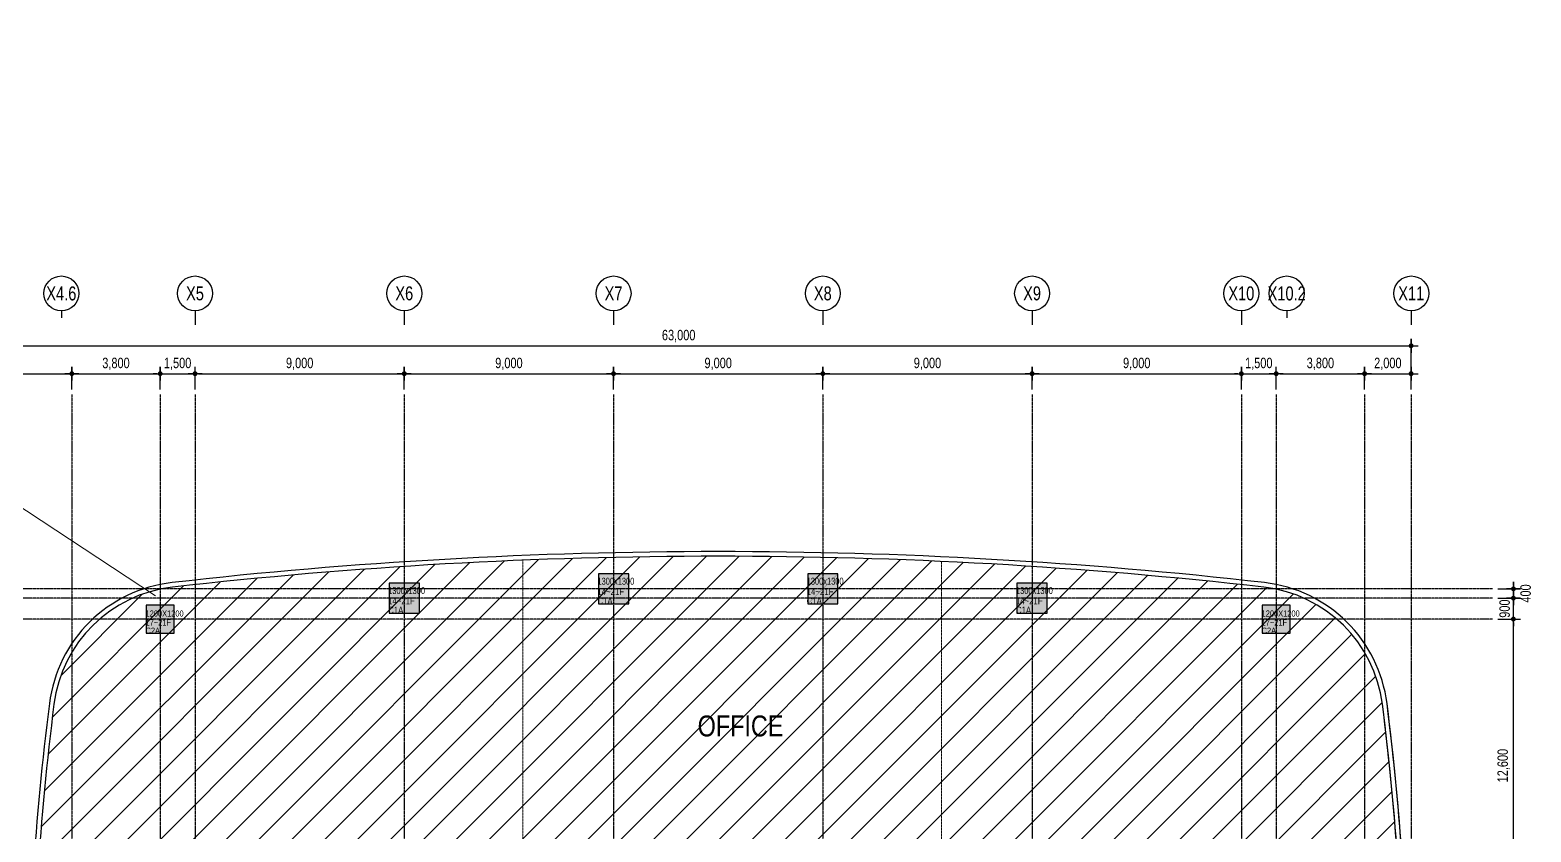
# Model space of a CAD drawing. Header units: millimetres. Extents: x -179076 to 173472, y -18667 to 271134.
# Drawn here: x 10786 to 75339, y 236657 to 271134 of the extents above; entities that cross this region are included whole.
import ezdxf
from ezdxf.enums import TextEntityAlignment as Align

# ---------------------------------------------------------------- set-up
doc = ezdxf.new("R2010")
doc.units = ezdxf.units.MM
doc.linetypes.add('X-GRID_5~ROOF$0$CENTER2', pattern=[1.125, 0.75, -0.125, 0.125, -0.125])
doc.linetypes.add('X-INT-OFFICE-21F$0$DASHED', pattern=[3, 2, -1])
doc.layers.get('0').update_dxf_attribs({"lineweight": 20})
doc.layers.get('Defpoints').update_dxf_attribs({"color": 151, "lineweight": 9})
for name, color, linetype in [('A-DIM1', 7, 'Continuous'), ('A-SYM', 7, 'Continuous'), ('X-COL-21F$0$A-254', 254, 'Continuous'), ('X-COL-21F$0$A-COL', 2, 'Continuous'), ('X-CORE_21F$0$A-CON', 2, 'Continuous'), ('X-EXT_21F$0$A-WIN', 6, 'Continuous'), ('X-GRID_5~ROOF$0$A-CEN1', 1, 'X-GRID_5~ROOF$0$CENTER2')]:
    doc.layers.add(name, color=color, linetype=linetype)
doc.layers.add('ndc area', color=50, linetype='Continuous', plot=False)
doc.styles.add('Heerim', font='', dxfattribs={"width": 0.8})
doc.styles.add('Hrtext', font='', dxfattribs={"width": 0.8})
doc.styles.add('X-COL-21F$0$Hrtext', font='arial.ttf', dxfattribs={"width": 0.8})
doc.styles.add('X-INT-OFFICE-21F$0$Hrtext', font='arial.ttf', dxfattribs={"width": 0.8})
doc.styles.get('Heerim').set_extended_font_data('Dotum')
doc.styles.get('Hrtext').set_extended_font_data('Dotum')
doc.dimstyles.new('HEERIM(Ext)', dxfattribs={"dimtxt": 3, "dimasz": 1, "dimexe": 2, "dimexo": 1.5, "dimgap": 1, "dimtad": 1, "dimdec": 0, "dimzin": 0, "dimdsep": 46, "dimlunit": 6, "dimtxsty": 'Hrtext', "dimblk": 'dotdim1', "dimcen": 1, "dimdle": 2, "dimclrd": 256, "dimclre": 256, "dimclrt": 3, "dimadec": 0, "dimazin": 0, "dimtfac": 1, "dimtdec": 0, "dimtix": 1, "dimtmove": 2, "dimatfit": 3, "dimldrblk": 'dotdim1', "dimfxl": 2, "dimtolj": 1, "dimtzin": 0, "dimlwd": -1, "dimarcsym": 0})

# ---------------------------------------------------------------- blocks, each defined once
blk = doc.blocks.new('X-INT-OFFICE-21F')
at = {"layer": 'Defpoints', "linetype": 'X-INT-OFFICE-21F$0$DASHED'}
for p, q in [((94649, 95080), (94649, 107501)), ((112649, 95080), (112649, 107449))]:
    blk.add_line(p, q, dxfattribs=at)
at = {"layer": 'Defpoints', "style": 'X-INT-OFFICE-21F$0$Hrtext', "width": 0.8}
blk.add_text('OFFICE', height=900, dxfattribs=at).set_placement((104010, 100376), align=Align.MIDDLE_CENTER)
blk = doc.blocks.new('X-COL-21F$0$1200X1200_17~21F_C2A')
at = {"layer": 'X-COL-21F$0$A-254'}
h = blk.add_hatch(color=256, dxfattribs=at)
h.dxf.hatch_style = 1
h.paths.add_polyline_path([(-600, -600), (600, -600), (600, 600), (-600, 600)])
at = {"layer": 'Defpoints', "const_width": 0.653}
blk.add_lwpolyline([(600, 600), (-600, -600)], dxfattribs=at)
at = {"layer": 'X-COL-21F$0$A-COL'}
blk.add_lwpolyline([(-600, -600), (600, -600), (600, 600), (-600, 600)], close=True, dxfattribs=at)
at = {"layer": 'Defpoints', "style": 'X-COL-21F$0$Hrtext'}
for s, width, p in [('1200X1200', 0.7, (-629, 108)), ('17~21F', 0.8, (-629, -279))]:
    blk.add_text(s, height=262.5, dxfattribs=dict(at, width=width)).set_placement(p)
at = {"layer": 'Defpoints', "color": 6, "style": 'X-COL-21F$0$Hrtext', "width": 0.8}
blk.add_text('C2A', height=262.5, dxfattribs=at).set_placement((-629, -629))
blk = doc.blocks.new('X-COL-21F$0$1300X1300_14~21F_C1A')
at = {"layer": 'X-COL-21F$0$A-254'}
h = blk.add_hatch(color=256, dxfattribs=at)
h.dxf.hatch_style = 1
h.paths.add_polyline_path([(-650, -650), (650, -650), (650, 650), (-650, 650)])
at = {"layer": 'Defpoints', "const_width": 0.747}
blk.add_lwpolyline([(650, 650), (-650, -650)], dxfattribs=at)
at = {"layer": 'X-COL-21F$0$A-COL'}
blk.add_lwpolyline([(-650, -650), (650, -650), (650, 650), (-650, 650)], close=True, dxfattribs=at)
at = {"layer": 'Defpoints', "style": 'X-COL-21F$0$Hrtext'}
for s, width, p in [('1300x1300', 0.7, (-694, 177)), ('14~21F', 0.8, (-694, -266))]:
    blk.add_text(s, height=300, dxfattribs=dict(at, width=width)).set_placement(p)
at = {"layer": 'Defpoints', "color": 6, "style": 'X-COL-21F$0$Hrtext', "width": 0.8}
blk.add_text('C1A', height=300, dxfattribs=at).set_placement((-694, -666))
blk = doc.blocks.new('X-COL-21F')
at = {"layer": 'Defpoints'}
blk.add_line((78849, 105971), (41884, 130295), dxfattribs=at)
at = {"layer": 'X-COL-21F$0$A-COL'}
for name, p in [('X-COL-21F$0$1300X1300_14~21F_C1A', (89549, 105871)), ('X-COL-21F$0$1300X1300_14~21F_C1A', (98549, 106271)), ('X-COL-21F$0$1300X1300_14~21F_C1A', (107549, 106271)), ('X-COL-21F$0$1300X1300_14~21F_C1A', (116549, 105871)), ('X-COL-21F$0$1200X1200_17~21F_C2A', (79049, 104971)), ('X-COL-21F$0$1200X1200_17~21F_C2A', (127049, 104971))]:
    blk.add_blockref(name, p, dxfattribs=at)
blk = doc.blocks.new('*U338')
for q in [(0, 0), (0, 2)]:
    blk.add_line((0, 4), q)
blk.add_circle((0, 9), 5)
at = {"style": 'Heerim', "width": 0.8}
blk.add_attdef('NO', text='', height=4, dxfattribs=at).set_placement((-0.01, 9.02), align=Align.MIDDLE_CENTER)
blk = doc.blocks.new('dotdim1')
at = {"layer": 'A-DIM1'}
for p, q in [((-2, 0), (2, 0)), ((0, 2), (0, -2))]:
    blk.add_line(p, q, dxfattribs=at)
at = {"layer": 'A-DIM1', "const_width": 0.7}
blk.add_lwpolyline([(0.35, 0, 1), (-0.35, 0, 1)], format="xyb", close=True, dxfattribs=at)
blk = doc.blocks.new('*D282')
at = {"layer": 'A-DIM1', "lineweight": -2, "transparency": 16777216}
for p, q in [((-9000, 8875), (-9000, 11050)), ((54000, 8875), (54000, 11050))]:
    blk.add_line(p, q, dxfattribs=at)
at = {"layer": 'A-DIM1', "transparency": 16777216}
blk.add_line((-8850, 10750), (53850, 10750), dxfattribs=at)
at = {"layer": 'Defpoints', "color": 0, "transparency": 16777216}
for p in [(54000, 10750), (-9000, 8650), (54000, 8650)]:
    blk.add_point(p, dxfattribs=at)
at = {"layer": 'A-DIM1', "transparency": 16777216, "xscale": 150, "yscale": 150, "zscale": 150, "rotation": 180}
blk.add_blockref('dotdim1', (-9000, 10750), dxfattribs=at)
at = {"layer": 'A-DIM1', "transparency": 16777216, "xscale": 150, "yscale": 150, "zscale": 150}
blk.add_blockref('dotdim1', (54000, 10750), dxfattribs=at)
at = {"layer": 'A-DIM1', "color": 3, "transparency": 16777216, "insert": (22500, 11169), "char_height": 450, "attachment_point": 5, "style": 'Hrtext'}
blk.add_mtext('\\A1;63,000', dxfattribs=at)
blk = doc.blocks.new('*D285')
at = {"layer": 'A-DIM1', "lineweight": -2, "transparency": 16777216}
for p, q in [((57725, -1000), (58700, -1000)), ((57725, -13600), (58700, -13600))]:
    blk.add_line(p, q, dxfattribs=at)
at = {"layer": 'A-DIM1', "transparency": 16777216}
blk.add_line((58400, -13450), (58400, -1150), dxfattribs=at)
at = {"layer": 'Defpoints', "color": 0, "transparency": 16777216}
for p in [(57500, -1000), (58400, -1000), (57500, -13600)]:
    blk.add_point(p, dxfattribs=at)
at = {"layer": 'A-DIM1', "transparency": 16777216, "xscale": 150, "yscale": 150, "zscale": 150}
for p, rotation in [((58400, -1000), 90), ((58400, -13600), 270)]:
    blk.add_blockref('dotdim1', p, dxfattribs=dict(at, rotation=rotation))
at = {"layer": 'A-DIM1', "color": 3, "transparency": 16777216, "insert": (57981, -7300), "char_height": 450, "attachment_point": 5, "rotation": 90, "style": 'Hrtext'}
blk.add_mtext('\\A1;12,600', dxfattribs=at)
blk = doc.blocks.new('*D286')
at = {"layer": 'A-DIM1', "lineweight": -2, "transparency": 16777216}
for p, q in [((-9000, 8875), (-9000, 9850)), ((-3600, 8875), (-3600, 9850))]:
    blk.add_line(p, q, dxfattribs=at)
at = {"layer": 'A-DIM1', "transparency": 16777216}
blk.add_line((-8850, 9550), (-3750, 9550), dxfattribs=at)
at = {"layer": 'Defpoints', "color": 0, "transparency": 16777216}
for p in [(-3600, 9550), (-9000, 8650), (-3600, 8650)]:
    blk.add_point(p, dxfattribs=at)
at = {"layer": 'A-DIM1', "transparency": 16777216, "xscale": 150, "yscale": 150, "zscale": 150, "rotation": 180}
blk.add_blockref('dotdim1', (-9000, 9550), dxfattribs=at)
at = {"layer": 'A-DIM1', "transparency": 16777216, "xscale": 150, "yscale": 150, "zscale": 150}
blk.add_blockref('dotdim1', (-3600, 9550), dxfattribs=at)
at = {"layer": 'A-DIM1', "color": 3, "transparency": 16777216, "insert": (-6300, 9969), "char_height": 450, "attachment_point": 5, "style": 'Hrtext'}
blk.add_mtext('\\A1;5,400', dxfattribs=at)
blk = doc.blocks.new('*D287')
at = {"layer": 'A-DIM1', "lineweight": -2, "transparency": 16777216}
for p, q in [((10700, 8875), (10700, 9850)), ((19700, 8875), (19700, 9850))]:
    blk.add_line(p, q, dxfattribs=at)
at = {"layer": 'A-DIM1', "transparency": 16777216}
blk.add_line((10850, 9550), (19550, 9550), dxfattribs=at)
at = {"layer": 'Defpoints', "color": 0, "transparency": 16777216}
for p in [(19700, 9550), (10700, 8650), (19700, 8650)]:
    blk.add_point(p, dxfattribs=at)
at = {"layer": 'A-DIM1', "transparency": 16777216, "xscale": 150, "yscale": 150, "zscale": 150, "rotation": 180}
blk.add_blockref('dotdim1', (10700, 9550), dxfattribs=at)
at = {"layer": 'A-DIM1', "transparency": 16777216, "xscale": 150, "yscale": 150, "zscale": 150}
blk.add_blockref('dotdim1', (19700, 9550), dxfattribs=at)
at = {"layer": 'A-DIM1', "color": 3, "transparency": 16777216, "insert": (15200, 9969), "char_height": 450, "attachment_point": 5, "style": 'Hrtext'}
blk.add_mtext('\\A1;9,000', dxfattribs=at)
blk = doc.blocks.new('*D288')
at = {"layer": 'A-DIM1', "lineweight": -2, "transparency": 16777216}
for p, q in [((19700, 8875), (19700, 9850)), ((28700, 8875), (28700, 9850))]:
    blk.add_line(p, q, dxfattribs=at)
at = {"layer": 'A-DIM1', "transparency": 16777216}
blk.add_line((19850, 9550), (28550, 9550), dxfattribs=at)
at = {"layer": 'Defpoints', "color": 0, "transparency": 16777216}
for p in [(28700, 9550), (19700, 8650), (28700, 8650)]:
    blk.add_point(p, dxfattribs=at)
at = {"layer": 'A-DIM1', "transparency": 16777216, "xscale": 150, "yscale": 150, "zscale": 150, "rotation": 180}
blk.add_blockref('dotdim1', (19700, 9550), dxfattribs=at)
at = {"layer": 'A-DIM1', "transparency": 16777216, "xscale": 150, "yscale": 150, "zscale": 150}
blk.add_blockref('dotdim1', (28700, 9550), dxfattribs=at)
at = {"layer": 'A-DIM1', "color": 3, "transparency": 16777216, "insert": (24200, 9969), "char_height": 450, "attachment_point": 5, "style": 'Hrtext'}
blk.add_mtext('\\A1;9,000', dxfattribs=at)
blk = doc.blocks.new('*D289')
at = {"layer": 'A-DIM1', "lineweight": -2, "transparency": 16777216}
for p, q in [((-3600, 8875), (-3600, 9850)), ((200, 8875), (200, 9850))]:
    blk.add_line(p, q, dxfattribs=at)
at = {"layer": 'A-DIM1', "transparency": 16777216}
blk.add_line((-3450, 9550), (50, 9550), dxfattribs=at)
at = {"layer": 'Defpoints', "color": 0, "transparency": 16777216}
for p in [(200, 9550), (-3600, 8650), (200, 8650)]:
    blk.add_point(p, dxfattribs=at)
at = {"layer": 'A-DIM1', "transparency": 16777216, "xscale": 150, "yscale": 150, "zscale": 150, "rotation": 180}
blk.add_blockref('dotdim1', (-3600, 9550), dxfattribs=at)
at = {"layer": 'A-DIM1', "transparency": 16777216, "xscale": 150, "yscale": 150, "zscale": 150}
blk.add_blockref('dotdim1', (200, 9550), dxfattribs=at)
at = {"layer": 'A-DIM1', "color": 3, "transparency": 16777216, "insert": (-1700, 9969), "char_height": 450, "attachment_point": 5, "style": 'Hrtext'}
blk.add_mtext('\\A1;3,800', dxfattribs=at)
blk = doc.blocks.new('*D290')
at = {"layer": 'A-DIM1', "lineweight": -2, "transparency": 16777216}
for p, q in [((200, 8875), (200, 9850)), ((1700, 8875), (1700, 9850))]:
    blk.add_line(p, q, dxfattribs=at)
at = {"layer": 'A-DIM1', "transparency": 16777216}
for p, q in [((50, 9550), (-100, 9550)), ((200, 9550), (1700, 9550)), ((1850, 9550), (2000, 9550))]:
    blk.add_line(p, q, dxfattribs=at)
at = {"layer": 'Defpoints', "color": 0, "transparency": 16777216}
for p in [(1700, 9550), (200, 8650), (1700, 8650)]:
    blk.add_point(p, dxfattribs=at)
at = {"layer": 'A-DIM1', "transparency": 16777216, "xscale": 150, "yscale": 150, "zscale": 150}
blk.add_blockref('dotdim1', (200, 9550), dxfattribs=at)
at = {"layer": 'A-DIM1', "transparency": 16777216, "xscale": 150, "yscale": 150, "zscale": 150, "rotation": 180}
blk.add_blockref('dotdim1', (1700, 9550), dxfattribs=at)
at = {"layer": 'A-DIM1', "color": 3, "transparency": 16777216, "insert": (950, 9969), "char_height": 450, "attachment_point": 5, "style": 'Hrtext'}
blk.add_mtext('\\A1;1,500', dxfattribs=at)
blk = doc.blocks.new('*D291')
at = {"layer": 'A-DIM1', "lineweight": -2, "transparency": 16777216}
for p, q in [((1700, 8875), (1700, 9850)), ((10700, 8875), (10700, 9850))]:
    blk.add_line(p, q, dxfattribs=at)
at = {"layer": 'A-DIM1', "transparency": 16777216}
blk.add_line((1850, 9550), (10550, 9550), dxfattribs=at)
at = {"layer": 'Defpoints', "color": 0, "transparency": 16777216}
for p in [(10700, 9550), (1700, 8650), (10700, 8650)]:
    blk.add_point(p, dxfattribs=at)
at = {"layer": 'A-DIM1', "transparency": 16777216, "xscale": 150, "yscale": 150, "zscale": 150, "rotation": 180}
blk.add_blockref('dotdim1', (1700, 9550), dxfattribs=at)
at = {"layer": 'A-DIM1', "transparency": 16777216, "xscale": 150, "yscale": 150, "zscale": 150}
blk.add_blockref('dotdim1', (10700, 9550), dxfattribs=at)
at = {"layer": 'A-DIM1', "color": 3, "transparency": 16777216, "insert": (6200, 9969), "char_height": 450, "attachment_point": 5, "style": 'Hrtext'}
blk.add_mtext('\\A1;9,000', dxfattribs=at)
blk = doc.blocks.new('*D292')
at = {"layer": 'A-DIM1', "lineweight": -2, "transparency": 16777216}
for p, q in [((28700, 8875), (28700, 9850)), ((37700, 8875), (37700, 9850))]:
    blk.add_line(p, q, dxfattribs=at)
at = {"layer": 'A-DIM1', "transparency": 16777216}
blk.add_line((28850, 9550), (37550, 9550), dxfattribs=at)
at = {"layer": 'Defpoints', "color": 0, "transparency": 16777216}
for p in [(37700, 9550), (28700, 8650), (37700, 8650)]:
    blk.add_point(p, dxfattribs=at)
at = {"layer": 'A-DIM1', "transparency": 16777216, "xscale": 150, "yscale": 150, "zscale": 150, "rotation": 180}
blk.add_blockref('dotdim1', (28700, 9550), dxfattribs=at)
at = {"layer": 'A-DIM1', "transparency": 16777216, "xscale": 150, "yscale": 150, "zscale": 150}
blk.add_blockref('dotdim1', (37700, 9550), dxfattribs=at)
at = {"layer": 'A-DIM1', "color": 3, "transparency": 16777216, "insert": (33200, 9969), "char_height": 450, "attachment_point": 5, "style": 'Hrtext'}
blk.add_mtext('\\A1;9,000', dxfattribs=at)
blk = doc.blocks.new('*D293')
at = {"layer": 'A-DIM1', "lineweight": -2, "transparency": 16777216}
for p, q in [((37700, 8875), (37700, 9850)), ((46700, 8875), (46700, 9850))]:
    blk.add_line(p, q, dxfattribs=at)
at = {"layer": 'A-DIM1', "transparency": 16777216}
blk.add_line((37850, 9550), (46550, 9550), dxfattribs=at)
at = {"layer": 'Defpoints', "color": 0, "transparency": 16777216}
for p in [(46700, 9550), (37700, 8650), (46700, 8650)]:
    blk.add_point(p, dxfattribs=at)
at = {"layer": 'A-DIM1', "transparency": 16777216, "xscale": 150, "yscale": 150, "zscale": 150, "rotation": 180}
blk.add_blockref('dotdim1', (37700, 9550), dxfattribs=at)
at = {"layer": 'A-DIM1', "transparency": 16777216, "xscale": 150, "yscale": 150, "zscale": 150}
blk.add_blockref('dotdim1', (46700, 9550), dxfattribs=at)
at = {"layer": 'A-DIM1', "color": 3, "transparency": 16777216, "insert": (42200, 9969), "char_height": 450, "attachment_point": 5, "style": 'Hrtext'}
blk.add_mtext('\\A1;9,000', dxfattribs=at)
blk = doc.blocks.new('*D294')
at = {"layer": 'A-DIM1', "lineweight": -2, "transparency": 16777216}
for p, q in [((46700, 8875), (46700, 9850)), ((48200, 8875), (48200, 9850))]:
    blk.add_line(p, q, dxfattribs=at)
at = {"layer": 'A-DIM1', "transparency": 16777216}
for p, q in [((46550, 9550), (46400, 9550)), ((46700, 9550), (48200, 9550)), ((48350, 9550), (48500, 9550))]:
    blk.add_line(p, q, dxfattribs=at)
at = {"layer": 'Defpoints', "color": 0, "transparency": 16777216}
for p in [(48200, 9550), (46700, 8650), (48200, 8650)]:
    blk.add_point(p, dxfattribs=at)
at = {"layer": 'A-DIM1', "transparency": 16777216, "xscale": 150, "yscale": 150, "zscale": 150}
blk.add_blockref('dotdim1', (46700, 9550), dxfattribs=at)
at = {"layer": 'A-DIM1', "transparency": 16777216, "xscale": 150, "yscale": 150, "zscale": 150, "rotation": 180}
blk.add_blockref('dotdim1', (48200, 9550), dxfattribs=at)
at = {"layer": 'A-DIM1', "color": 3, "transparency": 16777216, "insert": (47450, 9969), "char_height": 450, "attachment_point": 5, "style": 'Hrtext'}
blk.add_mtext('\\A1;1,500', dxfattribs=at)
blk = doc.blocks.new('*D295')
at = {"layer": 'A-DIM1', "lineweight": -2, "transparency": 16777216}
for p, q in [((48200, 8875), (48200, 9850)), ((52000, 8875), (52000, 9850))]:
    blk.add_line(p, q, dxfattribs=at)
at = {"layer": 'A-DIM1', "transparency": 16777216}
blk.add_line((48350, 9550), (51850, 9550), dxfattribs=at)
at = {"layer": 'Defpoints', "color": 0, "transparency": 16777216}
for p in [(52000, 9550), (48200, 8650), (52000, 8650)]:
    blk.add_point(p, dxfattribs=at)
at = {"layer": 'A-DIM1', "transparency": 16777216, "xscale": 150, "yscale": 150, "zscale": 150, "rotation": 180}
blk.add_blockref('dotdim1', (48200, 9550), dxfattribs=at)
at = {"layer": 'A-DIM1', "transparency": 16777216, "xscale": 150, "yscale": 150, "zscale": 150}
blk.add_blockref('dotdim1', (52000, 9550), dxfattribs=at)
at = {"layer": 'A-DIM1', "color": 3, "transparency": 16777216, "insert": (50100, 9969), "char_height": 450, "attachment_point": 5, "style": 'Hrtext'}
blk.add_mtext('\\A1;3,800', dxfattribs=at)
blk = doc.blocks.new('*D296')
at = {"layer": 'A-DIM1', "lineweight": -2, "transparency": 16777216}
for p, q in [((52000, 8875), (52000, 9850)), ((54000, 8875), (54000, 9850))]:
    blk.add_line(p, q, dxfattribs=at)
at = {"layer": 'A-DIM1', "transparency": 16777216}
blk.add_line((52150, 9550), (53850, 9550), dxfattribs=at)
at = {"layer": 'Defpoints', "color": 0, "transparency": 16777216}
for p in [(54000, 9550), (52000, 8650), (54000, 8650)]:
    blk.add_point(p, dxfattribs=at)
at = {"layer": 'A-DIM1', "transparency": 16777216, "xscale": 150, "yscale": 150, "zscale": 150, "rotation": 180}
blk.add_blockref('dotdim1', (52000, 9550), dxfattribs=at)
at = {"layer": 'A-DIM1', "transparency": 16777216, "xscale": 150, "yscale": 150, "zscale": 150}
blk.add_blockref('dotdim1', (54000, 9550), dxfattribs=at)
at = {"layer": 'A-DIM1', "color": 3, "transparency": 16777216, "insert": (53000, 9969), "char_height": 450, "attachment_point": 5, "style": 'Hrtext'}
blk.add_mtext('\\A1;2,000', dxfattribs=at)
blk = doc.blocks.new('*D312')
at = {"layer": 'A-DIM1', "transparency": 16777216}
for p, q in [((58400, 50), (58400, 200)), ((58400, -1000), (58400, -100)), ((58400, -1150), (58400, -1300))]:
    blk.add_line(p, q, dxfattribs=at)
at = {"layer": 'A-DIM1', "lineweight": -2, "transparency": 16777216}
for p, q in [((57725, -100), (58700, -100)), ((57725, -1000), (58700, -1000))]:
    blk.add_line(p, q, dxfattribs=at)
at = {"layer": 'Defpoints', "color": 0, "transparency": 16777216}
for p in [(57500, -100), (58400, -100), (57500, -1000)]:
    blk.add_point(p, dxfattribs=at)
at = {"layer": 'A-DIM1', "transparency": 16777216, "xscale": 150, "yscale": 150, "zscale": 150}
for p, rotation in [((58400, -100), 270), ((58400, -1000), 90)]:
    blk.add_blockref('dotdim1', p, dxfattribs=dict(at, rotation=rotation))
at = {"layer": 'A-DIM1', "color": 3, "transparency": 16777216, "insert": (58025, -550), "char_height": 450, "attachment_point": 5, "rotation": 90, "style": 'Hrtext'}
blk.add_mtext('\\A1;900', dxfattribs=at)
blk = doc.blocks.new('*D313')
at = {"layer": 'A-DIM1', "lineweight": -2, "transparency": 16777216}
for p, q in [((57725, 300), (58700, 300)), ((57725, -100), (58700, -100))]:
    blk.add_line(p, q, dxfattribs=at)
at = {"layer": 'A-DIM1', "transparency": 16777216}
for p, q in [((58400, 450), (58400, 600)), ((58400, -100), (58400, 300)), ((58400, -250), (58400, -400))]:
    blk.add_line(p, q, dxfattribs=at)
at = {"layer": 'Defpoints', "color": 0, "transparency": 16777216}
for p in [(57500, 300), (58400, 300), (57500, -100)]:
    blk.add_point(p, dxfattribs=at)
at = {"layer": 'A-DIM1', "transparency": 16777216, "xscale": 150, "yscale": 150, "zscale": 150}
for p, rotation in [((58400, 300), 270), ((58400, -100), 90)]:
    blk.add_blockref('dotdim1', p, dxfattribs=dict(at, rotation=rotation))
at = {"layer": 'A-DIM1', "color": 3, "transparency": 16777216, "insert": (58928, 100), "char_height": 450, "attachment_point": 5, "rotation": 90, "style": 'Hrtext'}
blk.add_mtext('\\A1;400', dxfattribs=at)
blk = doc.blocks.new('Grid_Office')
for p, q in [((-4050, 12250), (-4050, 11950)), ((48650, 12250), (48650, 11950))]:
    blk.add_line(p, q)
for centre in [(-4050, 13000), (48650, 13000)]:
    blk.add_circle(centre, 750)
at = {"layer": 'A-SYM', "const_width": 0.263}
for points in [[(-4050, 11950), (-3600, 11950), (-3600, 11650)], [(48650, 11950), (48200, 11950), (48200, 11650)]]:
    blk.add_lwpolyline(points, dxfattribs=at)
at = {"layer": 'A-SYM', "xscale": 150, "yscale": 150, "zscale": 150}
for p, values in [((1700, 11650), {'NO': 'X5'}), ((10700, 11650), {'NO': 'X6'}), ((19700, 11650), {'NO': 'X7'}), ((28700, 11650), {'NO': 'X8'}), ((37700, 11650), {'NO': 'X9'}), ((46700, 11650), {'NO': 'X10'}), ((54008.2, 11650), {'NO': 'X11'})]:
    blk.add_blockref('*U338', p, dxfattribs=at).add_auto_attribs(values)
at = {"layer": 'A-SYM', "style": 'Hrtext', "width": 0.8}
for s, p in [('X4.6', (-4050, 13000)), ('X10.2', (48650, 13000))]:
    blk.add_text(s, height=600, dxfattribs=at).set_placement(p, align=Align.MIDDLE_CENTER)
at = {"layer": 'A-DIM1'}
for base, p1, p2, picture, middle in [((54000, 10750), (-9000, 8650), (54000, 8650), '*D282', (22500, 11168.7)), ((-3600, 9550), (-9000, 8650), (-3600, 8650), '*D286', (-6300, 9968.7)), ((200, 9550), (-3600, 8650), (200, 8650), '*D289', (-1700, 9968.7)), ((1700, 9550), (200, 8650), (1700, 8650), '*D290', (950, 9968.7)), ((10700, 9550), (1700, 8650), (10700, 8650), '*D291', (6200, 9968.7)), ((19700, 9550), (10700, 8650), (19700, 8650), '*D287', (15200, 9968.7)), ((28700, 9550), (19700, 8650), (28700, 8650), '*D288', (24200, 9968.7)), ((37700, 9550), (28700, 8650), (37700, 8650), '*D292', (33200, 9968.7)), ((46700, 9550), (37700, 8650), (46700, 8650), '*D293', (42200, 9968.7)), ((48200, 9550), (46700, 8650), (48200, 8650), '*D294', (47450, 9968.7)), ((52000, 9550), (48200, 8650), (52000, 8650), '*D295', (50100, 9968.7)), ((54000, 9550), (52000, 8650), (54000, 8650), '*D296', (53000, 9968.7))]:
    dim = blk.add_linear_dim(base=base, p1=p1, p2=p2, dimstyle='HEERIM(Ext)', override={"dimscale": 150}, dxfattribs=at)
    dim.commit()
    dim.dimension.update_dxf_attribs({"geometry": picture, "text_midpoint": middle})
dim = blk.add_linear_dim(base=(58400, 300), p1=(57500, -100), p2=(57500, 300), angle=90, dimstyle='HEERIM(Ext)', override={"dimscale": 150}, dxfattribs=at)
dim.commit()
dim.dimension.update_dxf_attribs({"geometry": '*D313', "text_midpoint": (58928.1, 100), "dimtype": 128})
for base, p1, p2, picture, middle in [((58400, -100), (57500, -1000), (57500, -100), '*D312', (58024.7, -550)), ((58400, -1000), (57500, -13600), (57500, -1000), '*D285', (57981.3, -7300))]:
    dim = blk.add_linear_dim(base=base, p1=p1, p2=p2, angle=90, dimstyle='HEERIM(Ext)', override={"dimscale": 150}, dxfattribs=at)
    dim.commit()
    dim.dimension.update_dxf_attribs({"geometry": picture, "text_midpoint": middle})
blk = doc.blocks.new('A$C42c6cb87')
at = {"layer": 'X-GRID_5~ROOF$0$A-CEN1', "ltscale": 10}
blk.add_line((63000, 8750), (63000, -47250), dxfattribs=at)
blk.add_blockref('X-INT-OFFICE-21F', (-69849, -105871))
at = {"layer": 'ndc area'}
h = blk.add_hatch(dxfattribs=at)
h.set_pattern_fill('ANSI31', color=150, scale=8000)
h.set_pattern_definition([(45, (-69848.8, -105871.2), (-707.107, 707.107), [])])
h.paths.add_polyline_path([(12000, -10800), (54400, -10800), (54400, -27800), (12000, -27800)], flags=16)
edge = h.paths.add_edge_path()
edge.add_arc((-54100, -19300), 116800, 0.29994, 7.24981)
edge.add_arc((56013, -5292), 5800, 7.24981, 83.51554)
edge.add_arc((33200, -206000), 207800, 83.51554, 96.48446)
edge.add_arc((10387, -5292), 5800, 96.48446, 172.75019)
edge.add_arc((120500, -19300), 116800, 172.75019, 180)
edge.add_arc((120500, -19300), 116800, 180, 187.24981)
edge.add_arc((10387, -33308), 5800, 187.24981, 263.51554)
edge.add_arc((33200, 167400), 207800, 263.51554, 276.48446)
edge.add_arc((56013, -33308), 5800, 276.48446, 352.75019)
edge.add_arc((-54100, -19300), 116800, 352.75019, 360.29994)
at = {"layer": 'ndc area', "color": 150}
for points in [[(62898, -18688, 0.030334), (61965, -4535, 0.345625), (56690, 669, 0.056648), (9710, 669, 0.345625), (4435, -4535, 0.031644), (3500, -19300, 0.031644), (4435, -34065, 0.345625), (9710, -39269, 0.056648), (56690, -39269, 0.345625), (61965, -34065, 0.032954)], [(62698, -18689, 0.030334), (61766, -4560, 0.345625), (56668, 471, 0.056648), (9732, 471, 0.345625), (4634, -4560, 0.031644), (3700, -19300, 0.031644), (4634, -34040, 0.345625), (9732, -39071, 0.056648), (56668, -39071, 0.345625), (61766, -34040, 0.032954)]]:
    blk.add_lwpolyline(points, format="xyb", close=True, dxfattribs=at)
at = {"layer": 'X-EXT_21F$0$A-WIN'}
for points in [[(62900, -19300, 0.031644), (61965, -4535, 0.345625), (56690, 669, 0.056648), (9710, 669, 0.345625), (4435, -4535, 0.031644), (3500, -19300, 0.031644), (4435, -34065, 0.345625), (9710, -39269, 0.056648), (56690, -39269, 0.345625), (61965, -34065, 0.031644)], [(62700, -19300, 0.031644), (61766, -4560, 0.345625), (56668, 471, 0.056648), (9732, 471, 0.345625), (4634, -4560, 0.031644), (3700, -19300, 0.031644), (4634, -34040, 0.345625), (9732, -39071, 0.056648), (56668, -39071, 0.345625), (61766, -34040, 0.031644)]]:
    blk.add_lwpolyline(points, format="xyb", close=True, dxfattribs=at)
at = {"layer": 'X-GRID_5~ROOF$0$A-CEN1', "ltscale": 10}
for p, q in [((5400, 8750), (5400, -47250)), ((9200, 8750), (9200, -47250)), ((10700, 8750), (10700, -47250)), ((19700, 8750), (19700, -47250)), ((28700, 8750), (28700, -47250)), ((37700, 8750), (37700, -47250)), ((46700, 8750), (46700, -47250)), ((55700, 8750), (55700, -47250)), ((57200, 8750), (57200, -47250)), ((61000, 8750), (61000, -47250))]:
    blk.add_line(p, q, dxfattribs=at)
for points in [[(66500, 400), (-3500, 400)], [(66500, 0), (-3500, 0)], [(66500, -900), (-3500, -900)]]:
    blk.add_lwpolyline(points, dxfattribs=at)
for name, p in [('X-COL-21F', (-69849, -105871)), ('Grid_Office', (9000, 100))]:
    blk.add_blockref(name, p)

msp = doc.modelspace()

# ---------------------------------------------------------------- block references
at = {"layer": 'X-CORE_21F$0$A-CON'}
msp.add_blockref('A$C42c6cb87', (7182.5, 246710.1), dxfattribs=at)

doc.saveas('drawing.dxf')
